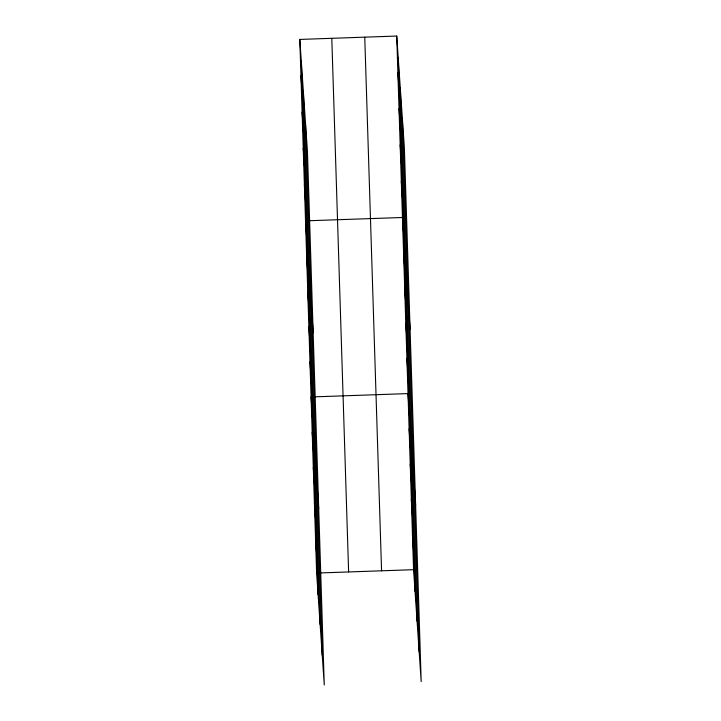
<?xml version="1.0" encoding="UTF-8"?>
<svg xmlns="http://www.w3.org/2000/svg" width="721" height="721" viewBox="0 0 721 721"><rect width="100%" height="100%" fill="white"/><g stroke="black" fill="none" stroke-linecap="round" stroke-linejoin="round"><path stroke-width="1.08" d="M299.81 39.421L307.434 151.311L324.261 684.95L316.627 573.06L299.81 39.421L396.739 36.05L404.373 147.94L421.19 681.579L413.566 569.689L396.739 36.05M308.84 220.743L402.462 217.49L410.087 329.38M314.392 396.847L408.014 393.594L415.638 505.475M319.944 572.943L413.566 569.689M397.884 72.334L399.362 93.973M399.028 108.628L400.506 130.258M400.173 144.912L401.651 166.542M401.318 181.205L402.796 202.835M403.571 252.71L405.049 274.34M404.679 287.931L406.157 309.561M405.788 323.152L407.266 344.782M406.905 358.373L408.374 380.003M409.122 428.815L410.591 450.445M410.231 464.036L411.709 485.666M411.34 499.247L412.818 520.886M412.448 534.468L413.926 556.107M300.954 75.705L302.432 97.335M302.099 111.998L303.577 133.628M303.244 148.283L304.713 169.913M304.388 184.567L305.857 206.206M305.533 220.86L313.157 332.741M306.641 256.081L308.11 277.711M307.75 291.302L309.228 312.932M308.858 326.523L310.336 348.153M309.967 361.735L311.445 383.374M311.084 396.956L318.709 508.846M312.193 432.176L313.662 453.815M313.302 467.397L314.771 489.036M314.41 502.618L315.888 524.257M315.519 537.839L316.997 559.478M402.336 118.154L419.162 651.793M400.245 87.466L417.062 621.114M398.217 57.68L415.035 591.328M364.754 37.159L381.571 570.807M331.795 38.303L348.622 571.951M305.407 121.525L322.224 655.164M303.316 90.837L320.133 624.476M301.288 61.051L318.105 594.699"/></g></svg>
